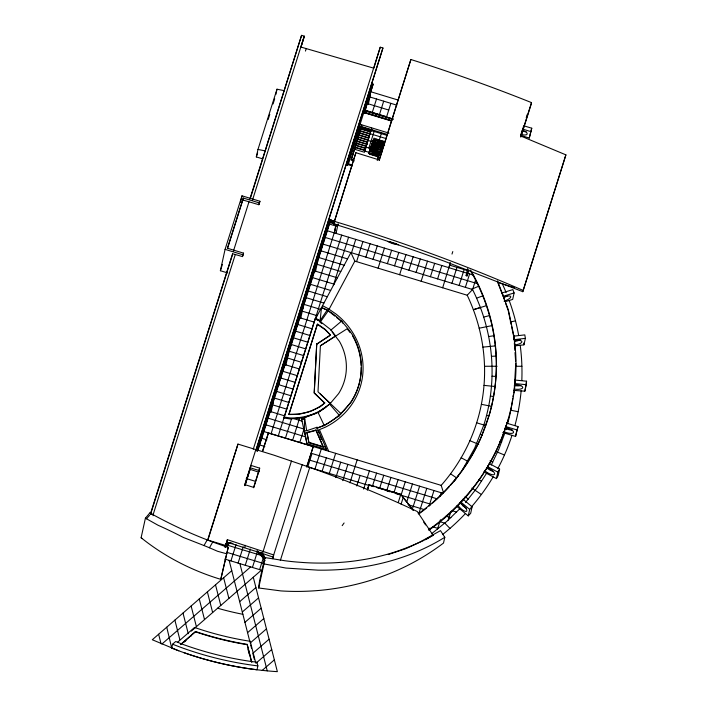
<?xml version="1.0" encoding="UTF-8"?>
<svg xmlns="http://www.w3.org/2000/svg" width="707" height="707" viewBox="0 0 707 707"><rect width="100%" height="100%" fill="white"/><g stroke="black" fill="none" stroke-linecap="round" stroke-linejoin="round"><path stroke-width="1.06" d="M475.351 280.75L472.585 289.561A202.502 189.423 12.4 0 1 476.377 297.656L476.969 299.017A202.502 189.423 12.4 0 1 480.3 307.28L480.822 308.667A202.502 189.423 12.4 0 1 486.124 325.582L486.496 327.005A202.502 189.423 12.4 0 1 488.457 335.613L488.74 337.053A202.502 189.423 12.4 0 1 490.216 345.741L490.419 347.19A202.502 189.423 12.4 0 1 491.392 355.921L491.515 357.38A202.502 189.423 12.4 0 1 491.992 366.129L491.992 366.261A199.427 186.56 12.4 0 1 492.01 376.212L492.001 376.345A202.502 189.423 12.4 0 1 491.551 385.068L491.436 386.526A202.502 189.423 12.4 0 1 490.49 395.204L490.287 396.645A202.502 189.423 12.4 0 1 488.837 405.252L488.555 406.684A202.502 189.423 12.4 0 1 486.619 415.195L486.257 416.6A202.502 189.423 12.4 0 1 483.835 424.987L474.636 448.256L462.458 469.757M332.096 331.963L339.378 341.278A56.251 52.618 12.4 0 1 338.6 393.622L329.656 404.174L318.026 412.402L304.523 417.501L304.355 431.774L304.567 430.802L307.05 430.616L317.028 427.258L326.607 449.564L326.395 450.536L324.654 446.479M316.763 343.832L314.253 392.765L324.743 403.105L314.182 393.092L316.692 344.159L330.434 334.994L325.255 329.4L317.452 323.992L288.889 414.541L298.504 414.39L308.826 411.969M315.879 413.489L304.505 417.563L290.109 418.942L283.922 418.014L315.119 318.937L319.502 320.881L330.832 329.727L335.604 335.949L320.404 345.785L318 391.802L330.266 403.441M514.033 392.933L515.774 363.283M513.653 390.397L524.85 391.174L526.556 381.206L514.926 380.048L515.067 379.403L514.678 383.556L526.273 384.705L526.556 381.206M521.147 390.812L521.13 390.98A232.497 217.491 12.4 0 1 518.143 411.713A232.303 217.305 12.4 0 1 514.979 425.314M317.028 427.258L316.86 428.027C330.938 423.855 342.223 413.498 350.919 401.974A71.248 66.652 12.4 0 0 352.687 335.198C344.76 323.647 334.835 312.715 321.499 307.58L320.112 320.625L315.729 318.371L317.885 320.386M159.499 485.974L159.658 484.64M232.435 255.05L232.594 253.725L242.483 256.588L243.544 253.141L227.407 248.237L243.261 198.04L259.398 202.936M268.377 141.267L268.536 139.933M245.621 483.561L245.78 482.227M250.11 469.333L250.852 465.356L259.672 468.14L258.789 472.161L250.11 469.333L244.967 485.638M258.674 587.977L259.434 581.658L264.736 557.523L284.426 560.678A239.832 221.795 41.4 0 0 299.388 562.233L304.355 562.595A242.625 222.74 46.9 0 0 319.237 563.081L324.168 563.09A245.196 223.059 52 0 0 338.856 562.507L343.699 562.145A247.132 222.378 56.6 0 0 358.096 560.474L362.824 559.732A247.53 219.921 60.8 0 0 381.4 555.852L385.934 554.668A246.177 215.529 64.5 0 0 399.278 550.514L403.626 548.924A242.731 209.016 67.9 0 0 420.471 541.748L440.496 530.639L444.791 537.285L443.519 543.056A240 224.508 12.4 0 1 280.856 590.911L258.674 587.977L263.967 563.894L264.736 557.523M512.743 398.43L512.522 400.029A225.003 210.474 12.4 0 1 510.914 409.6L510.604 411.182A225.003 210.474 12.4 0 1 508.448 420.638L508.05 422.203A225.003 210.474 12.4 0 1 507.626 423.767M330.531 220.266C331.68 218.163 327.942 221.052 334.658 221.052M370.512 94.252L368.409 103.867L388.744 110.045M371.414 84.433L372.306 86.599L372.536 82.94M369.628 95.074L372.456 86.634L371.935 84.654M372.456 86.634L372.969 84.195L372.368 82.719M257.003 551.08L263.905 558.557L264.374 556.471L261.846 553.298M263.905 558.557L264.374 556.471L265.337 558.353M264.913 560.298L263.95 558.415L264.374 556.471M141.117 537.727L145.421 518.178L149.84 512.928C174.806 526.821 201.053 538.478 228.202 547.412L220.778 579.342C192.048 570.664 164.519 556.603 141.126 537.735L142.16 538.575M150.891 513.75L149.84 512.928M151.351 514.475L150.83 514.069L151.36 514.466L151.492 513.856M153.03 515.73L153.233 514.829M227.787 272.964L220.381 270.728L225.082 249.368L241.997 195.821L259.929 201.265L258.868 204.712L242.828 199.975L243.261 198.04M240.583 202.229L241.997 195.821M262.668 158.854L256.323 156.936L257.975 149.442L277.003 89.197L284.214 90.655M275.827 94.552L277.003 89.197M300.864 47.519L304.275 36.137L301.571 35.35L250.34 198.393M300.829 47.033L373.632 68.128M171.713 648.107L172.57 644.227L175.707 641.496L181.999 644.059A322.498 301.677 12.4 0 0 250.039 661.301L256.941 662.238L257.878 665.888L257.021 669.776C227.822 666.171 199.091 658.88 171.713 648.107L166.746 627.189M190.846 636.335L190.987 635.69M194.354 628.435L194.566 627.462A298.142 278.894 12.4 0 0 250.225 641.284L255.775 663.069M181.213 644.183L195.724 631.563A301.898 282.411 12.4 0 0 245.073 644.006L247.185 644.36L251.807 662.477M433.152 535.349L417.271 511.523L414.744 510.321A457.579 161.178 17.5 0 0 309.763 467.345L273.724 455.096L237.959 444.084L207.743 540.537M273.362 556.418L273.689 554.942L227.371 539.688L226.832 542.154L262.483 553.484L273.202 557.16L273.026 557.717L273.512 555.499M220.778 579.342L228.202 547.412M271.612 404.952L269.994 412.314L257.878 450.686M272.389 402.91L272.822 400.966M273.22 402.363L271.161 411.757L284.603 415.84M266.062 440.664L266.185 440.125L262.765 451.128M306.9 466.938L313.228 446.621L268.395 433.002L266.371 439.71M244.702 547.686L245.223 545.327M286.415 358.104L284.797 365.466L272.672 403.83M287.192 356.054L287.616 354.119M287.652 354.605L288.076 352.669M288.023 355.515L285.955 364.9L299.406 368.983L299.618 368.011M301.217 311.248L299.591 318.61L287.475 356.973M301.995 309.206L302.419 307.262M302.817 308.659L300.758 318.044L314.208 322.127M316.011 264.391L314.394 271.753L302.278 310.126M316.789 262.35L317.222 260.406M317.249 260.901L317.673 258.956M317.62 261.802L315.552 271.196L337.416 277.833M329.409 221.371L329.197 222.343L337.875 224.985L338.14 224.146M334.614 221.185L330.284 219.948L329.462 222.228L330.142 221.901L334.181 223.129M257.401 450.889L330.425 220.08M334.137 223.271L330.098 222.042L330.567 219.957M260.742 554.588L261.21 552.503M531.496 102.612L520.926 136.08L565.892 154.86L522.8 291.691L444.632 261.298A787.801 277.489 17.5 0 0 349.612 228.882L333.642 223.898L355.886 152.703L379.173 159.915L410.882 59.512L419.543 62.26A619.376 218.163 17.5 0 1 530.215 102.091L531.496 102.612L531.037 104.707L520.794 137.123M372.138 82.913A1.874 1.75 12.4 0 1 372.58 84.637L347.164 165.456L359.315 126.977L361.259 127.56M262.483 553.484L291.478 460.982M315.119 318.937L314.907 319.909L350.919 252.593L354.834 261.113L467.212 295.234L467.787 296.454A194.999 182.415 12.4 0 1 473.133 309.127L473.663 310.55A194.999 182.415 12.4 0 1 479.09 327.96L479.461 329.427A194.434 181.885 12.4 0 1 482.89 347.128L482.908 347.225A194.999 182.415 12.4 0 1 484.481 365.201L484.534 366.703A194.999 182.415 12.4 0 1 484.065 384.688L483.942 386.181A194.999 182.415 12.4 0 1 481.449 403.962L481.158 405.429A194.999 182.415 12.4 0 1 476.659 422.813C469.404 445.852 457.173 467.274 441.186 485.373L443.448 492.496M334.234 232.85L336.081 224.437M334.499 232.011L336.152 224.472M354.375 160.887L351.255 159.941L361.798 125.13M359.05 127.808L359.536 126.005L387.436 134.471M338.087 224.013L336.028 233.398L336.293 232.559M351.255 159.941L354.569 149.257L364.432 152.252L364.953 150.573L371.104 129.929L361.242 126.942M251.445 661.672L247.185 644.36M365.024 109.099L364.459 108.772L365.059 108.949A1.714 1.608 12.4 0 0 366.217 110.981L393.163 119.165M365.183 109.108L364.45 108.825L365.263 109.064A1.564 1.458 12.4 0 0 366.261 110.849L365.793 112.926L391.696 120.791M355.886 152.703L333.642 223.898M369.098 96.019L365.395 110.292L386.632 116.735L390.856 103.346M370.053 93.138C369.514 93.828 369.876 97.009 369.31 95.047A0.937 0.875 12.4 0 1 368.683 93.925L368.93 93.554M256.305 449.502L382.938 47.996L380.242 47.21L373.835 68.084M370.68 91.671L370.256 93.616A0.937 0.875 12.4 0 1 369.796 95.056M250.225 641.284L250.198 642.999L266.451 628.877M372.271 85.971L372.483 84.999L371.864 84.805M334.906 316.179L327.217 309.993L319.317 321.738M320.404 345.785L347.588 328.481L347.446 329.126L349.992 332.484M364.679 151.643L364.821 150.998L378.846 155.628L380.702 150.105L370.839 147.118L368.983 152.632M370.742 131.219L370.839 130.768L360.977 127.773M371.661 128.126L370.972 130.512L387.224 135.444M304.761 433.656L304.973 432.684M371.873 130.786L372.085 129.814M306.732 432.675L307.183 432.277A73.007 68.287 12.4 0 0 315.808 430.042L323.329 447.08L308.906 442.697L307.112 432.604A73.007 68.287 12.4 0 0 315.737 430.369L316.17 429.918M368.877 152.915L369.027 152.27L368.63 153.525L378.492 156.521L377.821 158.845M370.839 147.118L372.607 141.983L382.39 145.368L373.508 142.673M372.607 141.983L373.941 138.139L383.715 141.524L376.539 139.35M330.434 334.994L325.185 329.727L317.381 324.319L288.889 414.541M304.567 430.802L307.156 444.685L301.35 417.872L304.523 417.501L306.661 430.466M308.906 442.697L306.803 432.357M342.913 323.161L341.72 320.987L330.717 330.24M371.741 147.807L380.702 150.105M381.055 149.221L371.281 145.828L377.114 148.019M383.274 142.805L373.499 139.42L382.284 142.505M316.816 428.23L324.213 425.446L318.026 412.402M410.882 59.512L379.235 160.516M324.142 425.773L339.13 415.893L339.263 415.283L329.656 404.174M340.694 414.108L340.836 413.462L320.298 393.985M368.188 488.042L368.656 485.921M449.007 267.706L450.138 262.553M442.662 287.784L450.253 263.128M367.419 489.704L369.01 484.702L400.825 494.361L406.534 502.023M468.547 270.189L467.044 275.933L466.143 275.659L467.707 268.545M467.044 275.933L468.379 269.871M425.579 524.912L423.696 522.12M428.539 529.578L428.734 528.73M432.861 535.632L432.976 535.119L425.296 539.733L432.286 535.835M520.829 135.47L529.269 138.033L531.752 128.214L524.691 126.067M531.752 128.214L529.269 138.033M504.948 301.429L502.058 292.318M456.483 506.124L468.264 515.88L469.687 509.402L460.805 502.058L463.412 498.824M501.917 292.972L512.858 289.596L514.113 292.945L512.69 299.415L505.532 301.624M463.271 499.469L472.108 506.786L470.685 513.264L468.264 515.88M522.8 291.691L565.892 154.86M514.113 339.678L513.777 335.525L514.113 339.678L513.636 336.17L524.806 334.879L525.363 338.37L514.113 339.678L513.777 335.525L508.377 309.958L497.525 280.882M483.747 471.825L496.411 478.604L497.834 472.135L487.795 466.761L487.936 466.107M514.678 383.556L514.82 382.902M502.765 432.543L515.562 436.431L516.985 429.953L505.894 426.586L506.035 425.941C492.859 468.14 464.26 504.427 428.495 529.976M514.502 345.935L523.94 344.848L525.363 338.37M507.096 423.281L507.096 422.592L506.954 423.246L518.045 426.613L515.562 436.431M487.795 466.761L489.589 462.997L489.447 463.642L499.619 469.086L498.196 475.564L496.411 478.604M524.85 391.174L526.273 384.705M413.365 510.171L400.825 494.361L376.274 487.317L400.745 494.688M369.01 484.702L367.34 490.101M372.916 84.84L372.129 84.495L372.96 84.646M366.04 111.538L366.35 110.707L365.996 111.538M520.661 136.371L523.693 125.802M354.419 149.902L361.18 127.198M364.75 151.351L371.042 130.185M505.876 429.821L506.3 428.433M220.39 270.719L222.378 264.418M256.332 156.927L257.64 152.774M268.139 119.545L269.774 114.357M273.061 103.964L274.696 98.777M227.636 248.086L242.828 199.975M150.45 513.786L232.594 253.725M233.46 251.003L248.979 201.849M249.836 199.135L301.571 35.35M150.609 514.122L232.17 255.66M235.298 254.502L153.154 514.563L151.351 514.042M252.532 199.931L304.275 36.137M300.864 47.316L303.983 37.427M305.433 51.081L306.228 48.571M242.483 256.588L243.544 253.141M258.868 204.712L259.929 201.265M237.959 444.084L207.655 540.033L225.551 545.406L225.197 547.05L227.088 541.403M253.265 449.219L380.242 47.21M224.994 547.183L227.362 539.688M255.872 449.458L244.772 484.595L253.601 487.379L259.672 468.14M244.702 485.621L251.091 465.365M255.952 450.005L382.938 47.996M225.418 547.28L227.08 542.022M245.011 485.249L249.995 469.475M225.639 546.82L227.247 541.721M256.915 450.792L330.081 219.859M257.021 450.986L329.895 220.284M363.875 112.554L372.73 84.663M257.198 450.978L330.036 220.337M372.881 84.69L364.635 110.893A1.714 1.608 12.4 0 0 365.793 112.926M227.371 547.262L228.582 543.436M271.762 406.737L272.372 404.784L286.724 409.141M285.937 361.834L287.175 357.936L301.518 362.293M317.072 263.269L330.063 222.166M360.261 126.544L348.48 163.838L352.422 165.031M364.494 113.155L365.095 111.246M368.7 99.828L369.628 96.903L396.821 105.157M253.707 487.768L259.151 470.509M335.418 229.095L271.09 433.736M372.289 112.378L376.513 98.989M230.924 560.916L236.058 544.655M368.886 148.028L374.321 130.813M379.456 114.561L383.689 101.172M238.091 563.09L243.226 546.838M278.266 435.919L341.693 235.113M333.333 285.46L348.578 237.207M379.235 140.163L381.497 132.996M245.267 565.273L250.402 549.012M285.434 438.093L291.531 418.809M377.22 160.533L378.934 155.24M380.613 150.503L382.469 144.979M382.39 145.368L383.804 141.135M351.52 252.77L355.754 239.39M252.443 567.447L257.578 551.195M292.61 440.275L299.635 418.031M356.584 261.643L362.921 241.564M259.61 569.621L263.243 558.15M299.786 442.449L303.869 429.52M365.873 257.127L370.097 243.747M272.531 558.592L302.189 464.711M272.663 558.636L273.317 556.568M373.04 259.31L377.273 245.921M307.784 466.885L312.017 453.505L442.891 493.247M280.325 560.51L309.754 467.345M378.104 268.183L384.449 248.095M314.96 469.068L321.305 448.989M387.392 263.667L391.616 250.278M322.136 471.242L326.36 457.862M394.559 265.841L398.792 252.452M329.312 473.425L335.648 453.346M399.623 274.714L405.968 254.635M335.86 477.552L340.712 462.21M408.911 270.198L413.135 256.809M342.745 480.645L347.879 464.393M416.087 272.381L420.312 258.992M349.921 482.828L357.168 459.877M421.142 281.245L427.488 261.166M356.796 485.956L360.11 475.44M430.43 276.737L434.655 263.349M363.663 489.094L369.399 470.924M437.606 278.912L441.831 265.523M372.35 486.496L376.575 473.107M452.003 254.078L452.789 251.568M379.827 487.715L383.751 475.281M451.95 283.268L456.969 267.37M386.994 489.889L390.918 477.464M459.126 285.442L464.146 269.553M394.17 492.072L398.094 479.638M466.143 275.659L466.938 273.149L327.341 230.765M467.203 272.31L467.734 270.64L449.793 265.196M465.365 287.342L469.598 273.954M401.037 495.209L405.27 481.821M520.688 135.249L522.296 130.132M526.264 117.583L527.236 114.516M406.702 502.164L412.446 483.995M412.367 509.12L419.613 486.177M418.933 513.211L426.789 488.351M429.131 505.832L433.965 490.534M429.352 530.003L429.962 528.085M439.931 496.535L441.133 492.708M437.447 529.278L440.452 519.751M448.185 520.166L450.951 511.408M505.894 426.586L507.096 422.592M516.985 429.953L518.045 426.613M330.001 220.478L330.523 220.098L334.57 221.326M398.341 502.164L400.825 494.361M401.09 504.144L403.237 497.41M504.913 432.905L498.797 449.272L491.25 465.065M511.983 435.344L511.046 438.207A232.497 217.491 12.4 0 1 505.965 451.526L504.073 455.891A232.497 217.491 12.4 0 1 497.763 468.706M369.204 152.093L373.508 139.624M378.351 157.166L383.371 142.62M480.742 438.34L487.326 420.232M487.697 419.224L489.332 414.735A205.313 192.057 12.4 0 0 470.067 270.074M507.237 422.636L508.474 419.224M329.294 220.107L330.178 220.407L329.418 219.992M329.612 222.272L330.098 222.042M354.834 261.113L328.198 310.894L320.112 322.33L321.95 323.7M145.421 518.178L158.076 525.257A190.89 63.383 33.7 0 1 183.352 537.453L204.005 545.548L207.231 539.883M204.005 545.548L209.449 547.775L212.754 541.986M493.159 476.863L493.071 477.013A232.497 217.491 12.4 0 1 482.528 492.965L479.655 496.809A232.497 217.491 12.4 0 1 471.154 507.237M497.834 472.135L499.619 469.086M486.955 472.718L477.349 487.45L465.506 502.465M461.724 470.862L462.237 470.093M459.603 473.946L460.142 473.177M342.188 525.646L344.097 522.977M458.525 475.475L457.429 476.986M456.315 478.489L454.044 481.467M330.337 403.114L329.736 403.83A56.251 52.618 12.4 0 1 290.321 417.97L284.134 417.042M146.482 518.823L149.637 515.2M339.13 415.893L350.778 402.619A71.248 66.652 12.4 0 0 361.197 367.534M462.564 505.779L463.553 504.683M469.687 509.402L472.108 506.786M467.212 295.234L472.568 289.525L323.117 244.145M459.744 508.828L446.789 521.421L431.526 533.803M465.436 513.529L463.995 515.067A232.497 217.491 12.4 0 1 449.961 528.403L446.258 531.54A232.497 217.491 12.4 0 1 442.485 534.607M231.763 570.699L152.288 639.747L178.809 650.811M161.876 644.042L250.649 566.899M177.51 642.292L194.566 627.462M191.314 631.077L261.404 570.169L224.764 559.043M180.409 644.625L195.512 631.492M184.35 641.983L185.968 640.577M239.664 601.684L255.916 587.561M242.298 612.015L258.55 597.892M244.931 622.337L261.183 608.214M247.565 632.668L263.817 618.545M269.084 639.199L252.832 653.321L254.405 659.525M256.279 662.945L271.718 649.53M262.262 670.369L274.351 659.861M324.813 402.787C315.048 411.218 301.712 414.832 288.96 414.214M323.992 403.715L320.218 406.728L309.852 411.73M429.184 529.95C489.748 488.13 524.461 412.19 514.254 339.024M304.523 417.501L301.721 419.613L304.779 419.216M317.947 412.747L325.962 407.241M316.692 344.159L329.444 335.905M444.791 537.285C406.958 560.766 362.161 570.735 317.964 570.151L285.884 568.057L263.967 563.894M406.852 548.208L424.2 540.228M471.613 289.243L478.745 286.211M476.598 298.151L482.81 295.88M388.24 554.571L405.809 548.676M503.119 296.33L514.113 292.945M480.398 307.536L473.345 309.701L486.16 305.751M483.676 317.072L489.544 315.587M225.984 543.542L231.021 542.843M225.94 543.683L230.977 542.985M225.86 544.231L227.84 543.789A35.244 32.955 12.5 0 1 232.939 543.365M479.16 328.207L491.383 325.75M510.313 321.95L515.5 320.907M488.634 336.532L493.654 335.781M482.89 347.128L495.36 345.9M491.427 356.319L495.492 356.116M484.516 366.261L497.092 366.261M515.491 366.27L521.899 366.279M492.01 376.212L496.084 376.407M484.012 385.386L495.536 386.535M257.878 665.888L257.392 665.835A326.245 305.185 12.4 0 1 180.736 647.329L172.57 644.227M490.366 396.035L493.406 396.486M247.114 644.678L245.002 644.333A301.898 282.411 12.4 0 1 195.653 631.89L195.441 631.819M481.379 404.307L491.745 406.392M510.79 410.237L518.143 411.713M257.975 149.442L265.187 150.9M486.557 415.451L488.537 415.946M226.408 553.722L217.641 551.301L209.449 547.775M522.623 129.107L530.692 131.564M370.318 91.61L398.191 100.076M369.575 94.199L369.469 94.552M366.261 110.849L393.207 119.023M392.085 118.988L366.173 111.123A1.874 1.75 12.4 0 1 364.909 108.905M391.74 120.658L365.837 112.784A1.564 1.458 12.4 0 1 364.785 110.937C364.618 111.441 373.473 83.726 369.841 93.368A0.937 0.875 12.4 0 0 368.683 93.925M363.76 112.616L391.625 121.074M360.057 124.326L389 133.119M360.711 128.612L370.574 131.608M360.623 129.001L370.486 131.997M360.093 130.671L386.349 138.66M360.013 131.069L369.876 134.065M359.483 132.739L369.346 135.735M359.395 133.128L369.257 136.124M358.864 134.807L368.727 137.803M358.785 135.196L368.647 138.192M374.94 141.692L373.049 140.702L382.832 144.087L376.911 142.293M358.255 136.866L368.117 139.862M358.166 137.264L368.029 140.251M356.938 137.061L358.909 137.662M367.923 140.401L373.049 141.957M381.868 144.635L384.643 145.474M357.636 138.934L367.499 141.93M377.017 145.156L372.165 143.265L381.948 146.649L378.987 145.757M357.548 139.323L367.419 142.319M357.026 140.993L366.889 143.989M356.938 141.391L366.8 144.387M356.408 143.061L366.27 146.057M356.319 143.45L366.182 146.446M354.826 143.751L356.796 144.352M365.811 147.091L370.936 148.647M379.986 151.395L381.948 151.987M355.798 145.129L365.66 148.125M355.709 145.518L365.572 148.514M355.179 147.189L365.042 150.184M355.091 147.586L364.953 150.573M371.944 153.534L377.856 155.328M369.531 154.214L378.404 156.91M351.397 159.296L353.473 159.923M347.376 164.492L352.298 165.986M330.496 220.213L334.552 221.441M330.39 221.671L334.331 222.864M329.453 224.075L336.346 226.169M467.831 273.423L473.717 275.209M498.117 282.614L514.519 287.599M325.229 237.455L477.623 283.728M321.005 250.844L347.544 258.903M318.884 257.534L344.168 265.213M316.771 264.224L340.792 271.523M225.082 249.368L243.014 254.812M312.547 277.612L334.04 284.143M310.426 284.302L330.664 290.453M308.314 291.001L327.288 296.763M306.202 297.691L323.912 303.073M304.09 304.39L320.536 309.383M301.977 311.08L317.16 315.693M297.744 324.469L312.087 328.826M295.632 331.159L309.975 335.516M293.52 337.858L307.863 342.206M291.399 344.548L305.751 348.905M289.287 351.238L303.639 355.594M286.229 354.967A0.937 0.875 12.4 0 1 287.387 354.401L287.802 354.649A0.937 0.875 12.4 0 1 287.342 356.098L286.856 356.081A0.937 0.875 12.4 0 1 286.229 354.967L287.122 355.241M476.659 422.813L485.789 425.579M282.941 371.316L297.293 375.673M280.829 378.015L295.181 382.372M278.717 384.705L293.06 389.062M276.605 391.404L290.948 395.761M274.493 398.094L288.836 402.451M293.705 418.597L302.057 421.133M268.147 418.173L303.754 428.99M266.035 424.863L305.451 436.838M308.977 442.37L323.399 446.753M307.368 443.722L326.607 449.564M263.914 431.562L441.186 485.373M261.802 438.252L266.928 439.807M259.69 444.95L264.816 446.506M309.905 460.195L436.97 498.78M374.189 486.619L368.93 485.029L374.18 486.672M308.809 467.203L369.275 485.559M386.694 490.852L389.769 491.78M395.92 493.645L429.732 503.914M452.144 510.728L456.616 512.08M408.151 504.701L423.52 509.367M446.064 516.216L450.88 517.674M439.851 521.66L444.809 523.162L449.961 528.403M432.613 526.795L438.367 528.544M246.213 478.524L255.642 481.387M225.957 544.735L261.793 555.614M226.885 552.353L263.782 563.559M250.313 467.822L259.142 470.553M183.908 652.641C213.982 663.237 245.532 669.653 277.356 671.65L253.283 577.23M480.574 434.363L482.501 435.052M499.814 441.256L501.731 441.946M478.683 444.341L469.89 440.691M495.66 451.375L504.445 455.016M321.499 307.58L327.191 310.108M523.083 130.371L525.769 131.811A6.566 2.315 17.5 0 1 522.128 134.745M490.013 460.823L492.779 462.131M322.516 305.698L328.172 308.632L335.966 314.005A73.121 68.402 12.4 0 1 325.034 427.337L319.414 429.635L328.693 451.225M461.158 457.756L467.734 461.273M478.993 479.691L481.608 481.255M450.545 473.814L456.713 477.95M471.852 488.113L481.379 494.502M465.118 496.685L468.37 499.098M336.585 317.496L341.622 321.455M257.048 550.947L263.95 558.415M407.886 503.72L413.295 510.507M261.802 553.44L264.33 556.612M497.383 281.527L502.818 295.491M502.341 283.896L502.597 284.453A232.497 217.491 12.4 0 1 506.15 292.645M317.682 430.263L318.99 433.303M319.864 435.326L321.605 439.383M316.1 430.245L323.329 447.08M509.19 300.493L509.358 300.943A232.497 217.491 12.4 0 1 515.156 319.564L515.597 321.278A232.497 217.491 12.4 0 1 518.602 335.074M505.673 303.471L508.236 310.603L511.161 324.451M239.885 563.638L267.228 670.855M229.13 560.368L249.739 641.196M250.72 645.058L251.515 648.16M247.963 649.203L249.191 654.055M223.633 577.76L228.9 598.414M215.511 584.822L220.778 605.475M207.381 591.883L212.648 612.536M199.259 598.944L204.526 619.597M191.129 606.005L196.396 626.658M183.007 613.066L188.274 633.719M174.876 620.127L179.878 639.747M158.624 634.25L161.028 643.67M511.612 326.581L513.406 335.109M523.666 343.098L523.94 344.848M520.202 345.281L520.237 345.511A232.497 217.491 12.4 0 1 521.846 364.75L521.899 366.5A232.497 217.491 12.4 0 1 521.819 380.507M514.342 342.895L514.873 350.407M515.023 352.554L515.624 361.144M368.002 102.86A0.937 0.875 12.4 0 1 368.153 104.247A0.937 0.875 12.4 0 1 366.686 103.991M480.292 439.33A205.313 192.057 12.4 0 1 469.501 459.665M468.927 460.593A205.313 192.057 12.4 0 1 450.633 485.161M449.219 486.743A205.313 192.057 12.4 0 1 432.472 503.154M430.846 504.542A205.313 192.057 12.4 0 1 429.202 505.92M426.71 507.953A205.313 192.057 12.4 0 1 419.004 513.812M513.149 395.222A225.003 210.474 12.4 0 1 512.955 396.83M398.633 244.719A9.377 3.305 17.5 0 1 387.728 241.387M334.217 221.309A619.376 218.163 17.5 0 1 523.083 290.4M520.211 339.669A6.566 2.174 -9.1 0 1 514.351 341.454M514.219 340.686A6.566 2.174 -9.1 0 1 521.89 341.64A6.566 2.174 -9.1 0 1 514.917 344.945M515.032 384.661A6.566 2.298 4.7 0 1 522.765 387.657A6.566 2.298 4.7 0 1 514.069 389.036M507.352 295.8A6.566 1.988 -20.5 0 1 504.453 297.24M503.481 297.196A6.566 1.988 -20.5 0 1 510.772 296.71A6.566 1.988 -20.5 0 1 504.1 301.155M520.785 385.571A6.566 2.298 4.7 0 1 514.36 385.536M506.168 427.788A6.566 2.315 17.5 0 1 513.468 432.657A6.566 2.315 17.5 0 1 503.738 431.482M512.451 430.077A6.566 2.315 17.5 0 1 504.798 428.133M493.132 471.419A6.566 2.218 30.3 0 1 487.37 468.343M486.46 467.468A6.566 2.218 30.3 0 1 493.901 472.196A6.566 2.218 30.3 0 1 492.222 474.68A6.566 2.218 30.3 0 1 484.481 470.394M459.797 502.73A6.566 2.033 42.8 0 1 466.222 508.828A6.566 2.033 42.8 0 1 464.676 511.134A6.566 2.033 42.8 0 1 457.986 505.434M466.346 508.156A6.566 2.033 42.8 0 1 460.407 502.818M285.964 364.441A0.937 0.875 12.4 0 1 285.283 365.484A0.937 0.875 12.4 0 1 284.152 364.812M526.123 131.67A6.566 2.315 17.5 0 1 523.18 131.396M470.747 270.348A205.313 192.057 12.4 0 1 418.27 513.795M228.052 542.817A35.244 32.955 12.5 0 1 230.084 542.561M258.691 552.008A35.244 32.955 12.5 0 1 264.038 558.141M256.915 551.637A35.244 32.955 12.5 0 1 264.913 560.81M261.802 553.537A35.244 32.955 12.5 0 1 265.381 558.45M271.081 411.085A0.937 0.875 12.4 0 1 270.71 412.261A0.937 0.875 12.4 0 1 269.438 411.881M352.546 335.843A71.248 66.652 12.4 0 1 361.144 365.351M315.481 270.525A0.937 0.875 12.4 0 1 314.995 271.753A0.937 0.875 12.4 0 1 313.749 271.099M300.342 317.036A0.937 0.875 12.4 0 1 300.502 318.424A0.937 0.875 12.4 0 1 299.034 318.177M396.777 243.685A9.377 3.305 17.5 0 1 389.919 241.591M306.644 466.832A227.097 6.716 -73.1 0 1 313.228 446.621M262.483 451.128A227.097 6.716 -73.1 0 1 268.395 433.002M242.881 614.295A270.003 252.567 12.4 0 1 217.641 608.206M369.514 150.962L379.288 154.347L369.514 150.962M369.955 149.681L379.73 153.065L369.955 149.681M370.397 148.399L380.172 151.784L370.397 148.399M371.723 144.546L381.506 147.94L371.723 144.546M369.328 93.633L370.115 93.978L369.328 93.633M316.939 262.394L316.462 262.368A0.937 0.875 12.4 0 1 315.826 261.263A0.937 0.875 12.4 0 1 316.983 260.697L317.399 260.945A0.937 0.875 12.4 0 1 316.939 262.394M302.145 309.251L301.659 309.224A0.937 0.875 12.4 0 1 301.023 308.119A0.937 0.875 12.4 0 1 302.189 307.554L302.596 307.801A0.937 0.875 12.4 0 1 302.145 309.251M272.54 402.955L272.062 402.928A0.937 0.875 12.4 0 1 271.426 401.823A0.937 0.875 12.4 0 1 272.584 401.258L272.999 401.505A0.937 0.875 12.4 0 1 272.54 402.955"/></g></svg>
